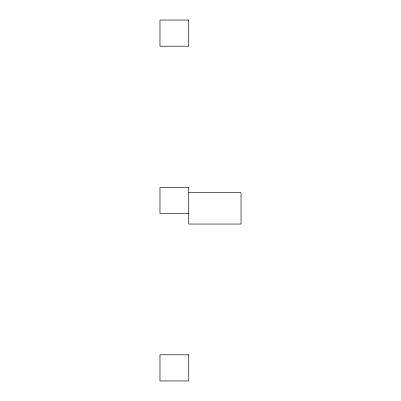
<?xml version="1.0" encoding="UTF-8"?>
<svg xmlns="http://www.w3.org/2000/svg" width="401" height="401" viewBox="0 0 401 401"><rect width="100%" height="100%" fill="white"/><g stroke="black" fill="none" stroke-linecap="round" stroke-linejoin="round"><path stroke-width="0.6" d="M188.731 192.655L241.036 192.655L241.036 224.039L188.731 224.039L188.731 187.422L159.964 187.422L159.964 213.578L188.731 213.578M188.731 20.05L159.964 20.05L159.964 46.2L188.731 46.2L188.731 20.05M188.731 354.8L159.964 354.8L159.964 380.95L188.731 380.95L188.731 354.8"/></g></svg>
